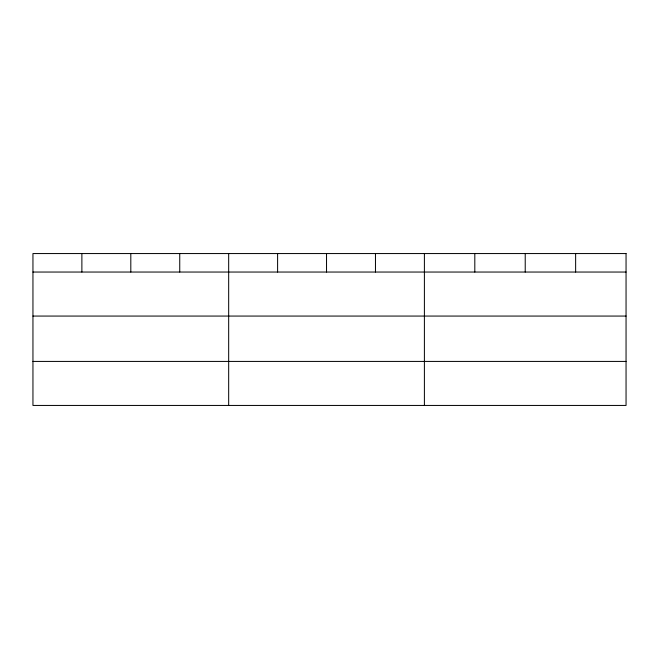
<?xml version="1.0" encoding="UTF-8"?>
<svg xmlns="http://www.w3.org/2000/svg" width="659" height="659" viewBox="0 0 659 659"><rect width="100%" height="100%" fill="white"/><g stroke="black" fill="none" stroke-linecap="round" stroke-linejoin="round"><path stroke-width="0.99" d="M32.95 272.043L626.05 272.043M32.95 316.065L626.05 316.065M32.95 361.42L626.05 361.42M575.636 253.558L575.636 272.043M525.223 253.558L525.223 272.043M474.809 253.558L474.809 272.043M424.396 253.558L424.396 405.442M375.465 253.558L375.465 272.043M326.534 253.558L326.534 272.043M277.604 253.558L277.604 272.043M228.673 253.558L228.673 405.442M179.742 253.558L179.742 272.043M130.811 253.558L130.811 272.043M81.881 253.558L81.881 272.043M626.05 253.558L32.95 253.558L32.95 405.442L626.05 405.442L626.05 253.558"/></g></svg>
